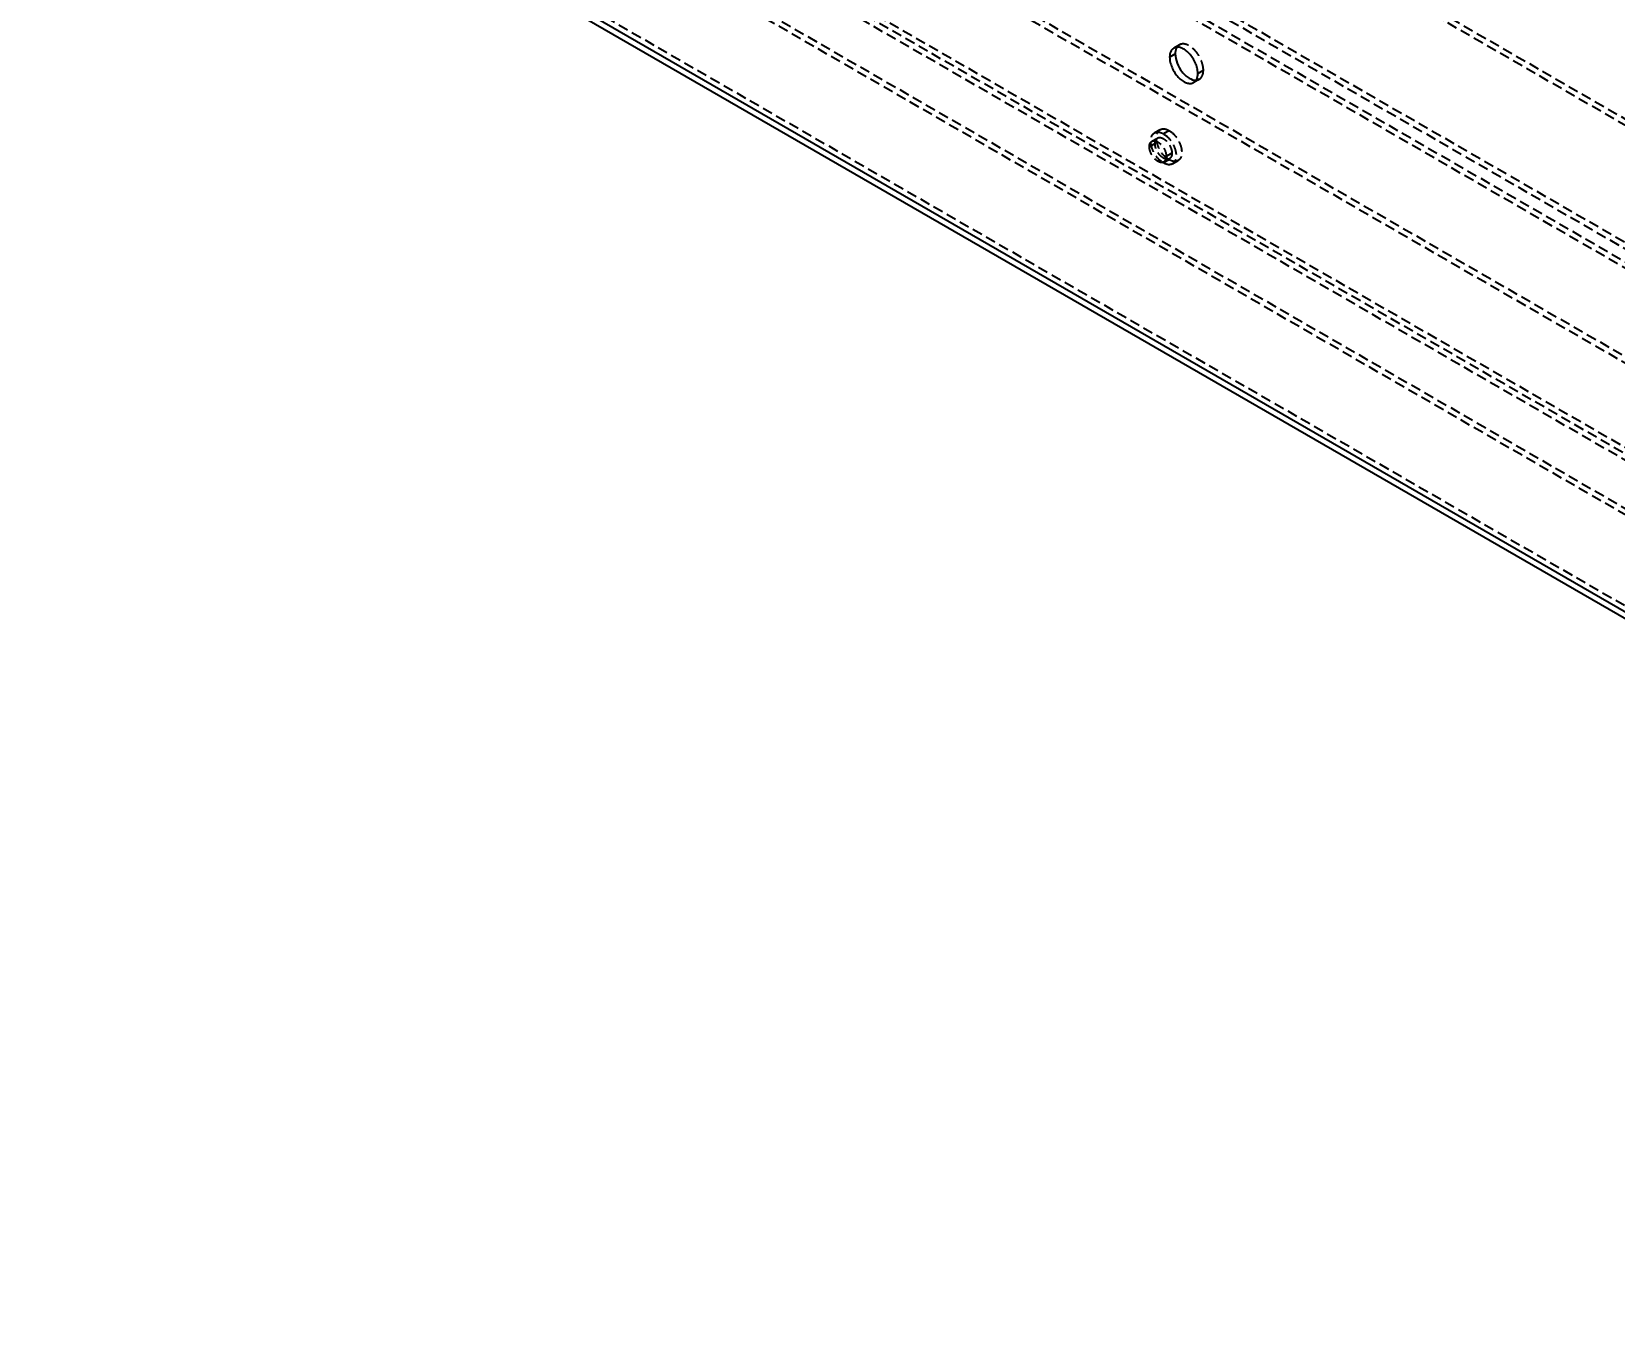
# Model space of a CAD drawing. Header units: millimetres. Extents: x 10653 to 40244, y 19163 to 29561.
# Drawn here: x 17474.9 to 17674, y 19918.2 to 20081.7 of the extents above; entities that cross this region are included whole.
import ezdxf
from ezdxf import colors
from ezdxf.entities.mleader import LeaderData, LeaderLine
from ezdxf.math import Vec2, Vec3

# ---------------------------------------------------------------- set-up
doc = ezdxf.new("R2010")
doc.units = ezdxf.units.MM
doc.linetypes.add('HIDDEN', pattern=[1.905, 1.27, -0.635])
doc.layers.add('02___PRT_ALL_AXES', color=7, linetype='Continuous')
doc.layers.add('DEFAULT_2', color=8, linetype='HIDDEN')

msp = doc.modelspace()

# ---------------------------------------------------------------- linework, layer by layer
at = {"color": 3, "linetype": 'Continuous'}
msp.add_line((17830.658, 19919.02), (17544.787, 20084.064), dxfattribs=at)
at = {"color": 7, "linetype": 'Continuous'}
msp.add_line((17830.658, 19918.204), (17544.787, 20083.248), dxfattribs=at)
at = {"layer": '02___PRT_ALL_AXES', "color": 7, "linetype": 'Continuous'}
msp.add_line((17618.072, 20078.497), (17618.779, 20078.905), dxfattribs=at)
at = {"layer": '02___PRT_ALL_AXES', "color": 8, "linetype": 'HIDDEN'}
for p, q in [((17619.297, 20080.049), (17618.59, 20079.641)), ((17621.608, 20076.455), (17622.315, 20076.864)), ((17621.797, 20075.719), (17621.09, 20075.311)), ((17616.169, 20068.973), (17616.876, 20069.381)), ((17618.001, 20069.27), (17617.294, 20068.861)), ((17616.234, 20067.637), (17615.527, 20067.228)), ((17615.837, 20067.915), (17616.544, 20068.323)), ((17618.001, 20065.595), (17617.294, 20065.187)), ((17617.337, 20065.317), (17618.044, 20065.725)), ((17618.355, 20066.412), (17617.648, 20066.004)), ((17618.419, 20065.076), (17619.126, 20065.484))]:
    msp.add_line(p, q, dxfattribs=at)
msp.add_arc((17617.791, 20066.165), 0.507, 288.94133, 299.95797, dxfattribs=at)
at = {"layer": '02___PRT_ALL_AXES', "color": 3, "linetype": 'Continuous'}
for points, knots in [([(17618.59, 20079.641), (17618.508, 20079.593), (17618.353, 20079.464), (17618.189, 20079.195), (17618.091, 20078.864), (17618.072, 20078.623), (17618.072, 20078.497)], [0, 0, 0, 0, 0.2177726, 0.4509519, 0.7102012, 1, 1, 1, 1]), ([(17621.608, 20076.455), (17621.608, 20076.669), (17621.548, 20077.118), (17621.325, 20077.778), (17620.981, 20078.414), (17620.544, 20078.973), (17620.05, 20079.411), (17619.534, 20079.693), (17619.029, 20079.794), (17618.715, 20079.713), (17618.59, 20079.641)], [0, 0, 0, 0, 0.1288259, 0.2705668, 0.417882, 0.5623852, 0.6962002, 0.8135934, 0.9130647, 1, 1, 1, 1]), ([(17618.072, 20078.497), (17618.072, 20078.283), (17618.132, 20077.834), (17618.355, 20077.174), (17618.699, 20076.538), (17619.136, 20075.979), (17619.63, 20075.541), (17620.146, 20075.259), (17620.651, 20075.158), (17620.965, 20075.239), (17621.09, 20075.311)], [0, 0, 0, 0, 0.1288259, 0.2705668, 0.417882, 0.5623852, 0.6962002, 0.8135934, 0.9130647, 1, 1, 1, 1]), ([(17621.09, 20075.311), (17621.173, 20075.359), (17621.327, 20075.488), (17621.491, 20075.757), (17621.589, 20076.088), (17621.608, 20076.329), (17621.608, 20076.455)], [0, 0, 0, 0, 0.2177726, 0.4509519, 0.7102012, 1, 1, 1, 1])]:
    msp.add_open_spline(points, degree=3, knots=knots, dxfattribs=at)
at = {"layer": '02___PRT_ALL_AXES', "color": 7, "linetype": 'Continuous'}
for points, knots in [([(17618.993, 20079.755), (17618.957, 20079.699), (17618.821, 20079.436), (17618.779, 20079.133), (17618.779, 20078.905)], [0, 0, 0, 0, 0.225519, 1, 1, 1, 1]), ([(17618.779, 20078.905), (17618.779, 20078.516), (17618.97, 20077.703), (17619.48, 20076.807), (17620.038, 20076.2), (17620.589, 20075.776), (17621.085, 20075.588), (17621.39, 20075.603)], [0, 0, 0, 0, 0.2568497, 0.5385279, 0.6739585, 0.798147, 1, 1, 1, 1])]:
    msp.add_open_spline(points, degree=3, knots=knots, dxfattribs=at)
at = {"layer": '02___PRT_ALL_AXES', "color": 8, "linetype": 'HIDDEN'}
for points, knots in [([(17619.297, 20080.049), (17619.267, 20080.032), (17619.149, 20079.953), (17619.051, 20079.845), (17618.993, 20079.755)], [0, 0, 0, 0, 0.2447683, 1, 1, 1, 1]), ([(17622.315, 20076.864), (17622.315, 20077.077), (17622.255, 20077.527), (17622.032, 20078.186), (17621.688, 20078.822), (17621.251, 20079.381), (17620.757, 20079.819), (17620.241, 20080.101), (17619.736, 20080.202), (17619.422, 20080.121), (17619.297, 20080.049)], [0, 0, 0, 0, 0.1288259, 0.2705668, 0.417882, 0.5623852, 0.6962002, 0.8135934, 0.9130647, 1, 1, 1, 1]), ([(17621.797, 20075.719), (17621.88, 20075.767), (17622.034, 20075.896), (17622.198, 20076.165), (17622.296, 20076.496), (17622.315, 20076.737), (17622.315, 20076.864)], [0, 0, 0, 0, 0.2177726, 0.4509519, 0.7102012, 1, 1, 1, 1]), ([(17621.39, 20075.603), (17621.427, 20075.605), (17621.568, 20075.619), (17621.706, 20075.667), (17621.797, 20075.719)], [0, 0, 0, 0, 0.259283, 1, 1, 1, 1]), ([(17617.294, 20065.187), (17616.946, 20065.388), (17616.489, 20065.843), (17616.05, 20066.556), (17615.811, 20067.149), (17615.692, 20067.732), (17615.704, 20068.261), (17615.853, 20068.7), (17616.057, 20068.908), (17616.169, 20068.973)], [0, 0, 0, 0, 0.2695766, 0.4170945, 0.5617952, 0.6957932, 0.8133426, 0.9129475, 1, 1, 1, 1]), ([(17616.169, 20068.973), (17616.244, 20069.016), (17616.414, 20069.078), (17616.811, 20069.087), (17617.108, 20068.969), (17617.294, 20068.861)], [0, 0, 0, 0, 0.2184359, 0.452332, 1, 1, 1, 1]), ([(17618.001, 20065.595), (17617.705, 20065.767), (17617.165, 20066.269), (17616.699, 20067.052), (17616.471, 20067.746), (17616.378, 20068.362), (17616.439, 20068.831), (17616.575, 20069.07)], [0, 0, 0, 0, 0.2550378, 0.5351523, 0.6705216, 0.7953358, 1, 1, 1, 1]), ([(17616.575, 20069.07), (17616.594, 20069.103), (17616.673, 20069.225), (17616.784, 20069.327), (17616.877, 20069.381)], [0, 0, 0, 0, 0.2616472, 1, 1, 1, 1]), ([(17616.877, 20069.381), (17616.951, 20069.424), (17617.121, 20069.486), (17617.518, 20069.496), (17617.815, 20069.377), (17618.001, 20069.27)], [0, 0, 0, 0, 0.2184359, 0.452332, 1, 1, 1, 1]), ([(17618.001, 20069.27), (17618.349, 20069.069), (17618.806, 20068.614), (17619.245, 20067.9), (17619.485, 20067.308), (17619.604, 20066.725), (17619.591, 20066.196), (17619.443, 20065.757), (17619.239, 20065.549), (17619.126, 20065.484)], [0, 0, 0, 0, 0.2695766, 0.4170945, 0.5617952, 0.6957932, 0.8133426, 0.9129475, 1, 1, 1, 1]), ([(17615.527, 20067.228), (17615.527, 20067.372), (17615.561, 20067.638), (17615.736, 20067.857), (17615.837, 20067.915)], [0, 0, 0, 0, 0.5507638, 1, 1, 1, 1]), ([(17617.337, 20065.317), (17617.262, 20065.274), (17617.074, 20065.225), (17616.771, 20065.286), (17616.461, 20065.455), (17616.055, 20065.815), (17615.674, 20066.405), (17615.527, 20066.96), (17615.527, 20067.228)], [0, 0, 0, 0, 0.0871471, 0.1868619, 0.3045423, 0.4386847, 0.7301363, 1, 1, 1, 1]), ([(17615.837, 20067.915), (17615.912, 20067.958), (17616.1, 20068.007), (17616.403, 20067.946), (17616.713, 20067.777), (17617.119, 20067.417), (17617.501, 20066.827), (17617.648, 20066.272), (17617.648, 20066.004)], [0, 0, 0, 0, 0.0871471, 0.1868619, 0.3045423, 0.4386847, 0.7301363, 1, 1, 1, 1]), ([(17616.234, 20067.637), (17616.234, 20067.666), (17616.237, 20067.776), (17616.255, 20067.886), (17616.278, 20067.963)], [0, 0, 0, 0, 0.2652538, 1, 1, 1, 1]), ([(17617.599, 20065.675), (17617.421, 20065.716), (17617.058, 20065.923), (17616.632, 20066.399), (17616.326, 20066.99), (17616.234, 20067.428), (17616.234, 20067.637)], [0, 0, 0, 0, 0.2172363, 0.4786809, 0.7522264, 1, 1, 1, 1]), ([(17616.278, 20067.963), (17616.302, 20068.039), (17616.367, 20068.18), (17616.482, 20068.287), (17616.544, 20068.323)], [0, 0, 0, 0, 0.5252879, 1, 1, 1, 1]), ([(17616.544, 20068.323), (17616.619, 20068.367), (17616.807, 20068.415), (17617.11, 20068.354), (17617.42, 20068.185), (17617.826, 20067.825), (17618.208, 20067.235), (17618.355, 20066.68), (17618.355, 20066.412)], [0, 0, 0, 0, 0.0871471, 0.1868619, 0.3045423, 0.4386847, 0.7301363, 1, 1, 1, 1]), ([(17617.294, 20068.861), (17617.642, 20068.66), (17618.099, 20068.206), (17618.538, 20067.492), (17618.778, 20066.899), (17618.897, 20066.317), (17618.884, 20065.788), (17618.736, 20065.349), (17618.532, 20065.141), (17618.419, 20065.076)], [0, 0, 0, 0, 0.2695766, 0.4170945, 0.5617952, 0.6957932, 0.8133426, 0.9129475, 1, 1, 1, 1]), ([(17618.419, 20065.076), (17618.345, 20065.033), (17618.174, 20064.971), (17617.777, 20064.961), (17617.48, 20065.08), (17617.294, 20065.187)], [0, 0, 0, 0, 0.2184359, 0.452332, 1, 1, 1, 1]), ([(17617.648, 20066.004), (17617.648, 20065.86), (17617.613, 20065.594), (17617.438, 20065.375), (17617.337, 20065.317)], [0, 0, 0, 0, 0.5507638, 1, 1, 1, 1]), ([(17617.956, 20065.685), (17617.908, 20065.669), (17617.84, 20065.656), (17617.772, 20065.655), (17617.755, 20065.655)], [0, 0, 0, 0, 0.7407102, 1, 1, 1, 1]), ([(17618.723, 20065.379), (17618.666, 20065.378), (17618.413, 20065.398), (17618.171, 20065.498), (17618.001, 20065.595)], [0, 0, 0, 0, 0.2265789, 1, 1, 1, 1]), ([(17618.355, 20066.412), (17618.355, 20066.269), (17618.32, 20066.002), (17618.145, 20065.784), (17618.044, 20065.725)], [0, 0, 0, 0, 0.5507638, 1, 1, 1, 1]), ([(17619.126, 20065.484), (17619.097, 20065.467), (17618.971, 20065.405), (17618.829, 20065.38), (17618.723, 20065.379)], [0, 0, 0, 0, 0.2438313, 1, 1, 1, 1])]:
    msp.add_open_spline(points, degree=3, knots=knots, dxfattribs=at)
msp.add_open_spline([(17617.755, 20065.655), (17617.702, 20065.656), (17617.65, 20065.663), (17617.599, 20065.675)], degree=3, dxfattribs=at)
at = {"layer": 'DEFAULT_2', "color": 8, "linetype": 'HIDDEN'}
for p, q in [((17554.432, 20140.55), (17822.427, 19985.827)), ((17822.427, 19985.01), (17554.432, 20139.733)), ((17581.302, 20107.073), (17849.297, 19952.35)), ((17582.717, 20107.889), (17849.297, 19953.983)), ((17583.424, 20108.298), (17850.004, 19954.391)), ((17849.297, 19951.533), (17581.302, 20106.256)), ((17546.583, 20103.766), (17864.783, 19920.057)), ((17864.783, 19919.241), (17546.583, 20102.949)), ((17564.968, 20104.583), (17846.398, 19942.103)), ((17864.076, 19918.833), (17545.876, 20102.541)), ((17570.979, 20100.296), (17841.802, 19943.94)), ((17554.432, 20091.56), (17822.427, 19936.836)), ((17822.427, 19936.02), (17554.432, 20090.743)), ((17545.495, 20084.472), (17831.365, 19919.429))]:
    msp.add_line(p, q, dxfattribs=at)

# ---------------------------------------------------------------- leaders
at = {"lineweight": 9}
ml = msp.add_multileader_mtext('Standard', dxfattribs=at)
ml.set_content('2', color=2)
ml.set_leader_properties(color=2)
ml.build(insert=Vec2(0, 0))
ml.multileader.update_dxf_attribs({"text_left_attachment_type": 5, "text_right_attachment_type": 5, "dogleg_length": 0.36})
ctx = ml.context
ctx.base_point, ctx.char_height, ctx.plane_origin = Vec3(17475.888, 20329.275), 30, Vec3(17832.915, 20019.942)
ctx.left_attachment, ctx.right_attachment, ctx.text_align_type = 5, 5, 2
notes = []
notes.append((ctx, [(0, (1, 1, 0), (17500.248, 20329.275), (-1, 0), 0.36, [(0, [(17755.334, 20023.745)], 0, [])])]))
ctx.mtext.insert, ctx.mtext.alignment, ctx.mtext.flow_direction = Vec3(17497.888, 20365.275), 3, 5
for ctx, leaders in notes:
    for number, flags, end, landing, length, lines in leaders:
        leader = LeaderData()
        leader.index, (leader.has_last_leader_line, leader.has_dogleg_vector, leader.attachment_direction) = number, flags
        leader.last_leader_point, leader.dogleg_vector, leader.dogleg_length = Vec3(end), Vec3(landing), length
        for number, points, colour, breaks in lines:
            line = LeaderLine()
            line.index, line.vertices, line.color, line.breaks = number, Vec3.list(points), colors.encode_raw_color(colour), breaks
            leader.lines.append(line)
        ctx.leaders.append(leader)

doc.saveas('drawing.dxf')
